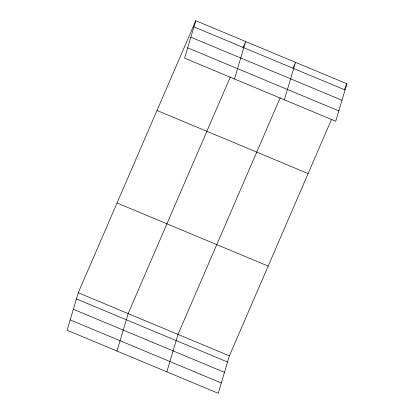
<?xml version="1.0" encoding="UTF-8"?>
<svg xmlns="http://www.w3.org/2000/svg" width="414" height="414" viewBox="0 0 414 414"><rect width="100%" height="100%" fill="white"/><g stroke="black" fill="none" stroke-linecap="round" stroke-linejoin="round"><path stroke-width="0.62" d="M195.775 20.7L184.613 58.151L335.738 121.24L346.901 83.783L195.775 20.7L78.262 292.76L67.099 330.217L218.225 393.3L229.387 355.849L331.593 119.227M116.971 351.031L128.133 313.579L230.339 76.957M234.484 78.97L245.647 41.519L242.842 48.014M166.842 371.85L178.004 334.398L280.211 97.776M284.356 99.79L295.518 62.338L292.967 68.243M344.35 89.693L346.901 83.783M193.933 26.879L345.059 89.962M190.859 37.198L341.985 100.281M187.687 47.833L338.812 110.916M156.999 110.481L308.125 173.564M117.043 202.984L268.168 266.067M78.262 292.76L229.387 355.849M76.419 298.939L227.545 362.022M73.345 309.258L224.471 372.346M70.173 319.893L221.299 382.981"/></g></svg>
